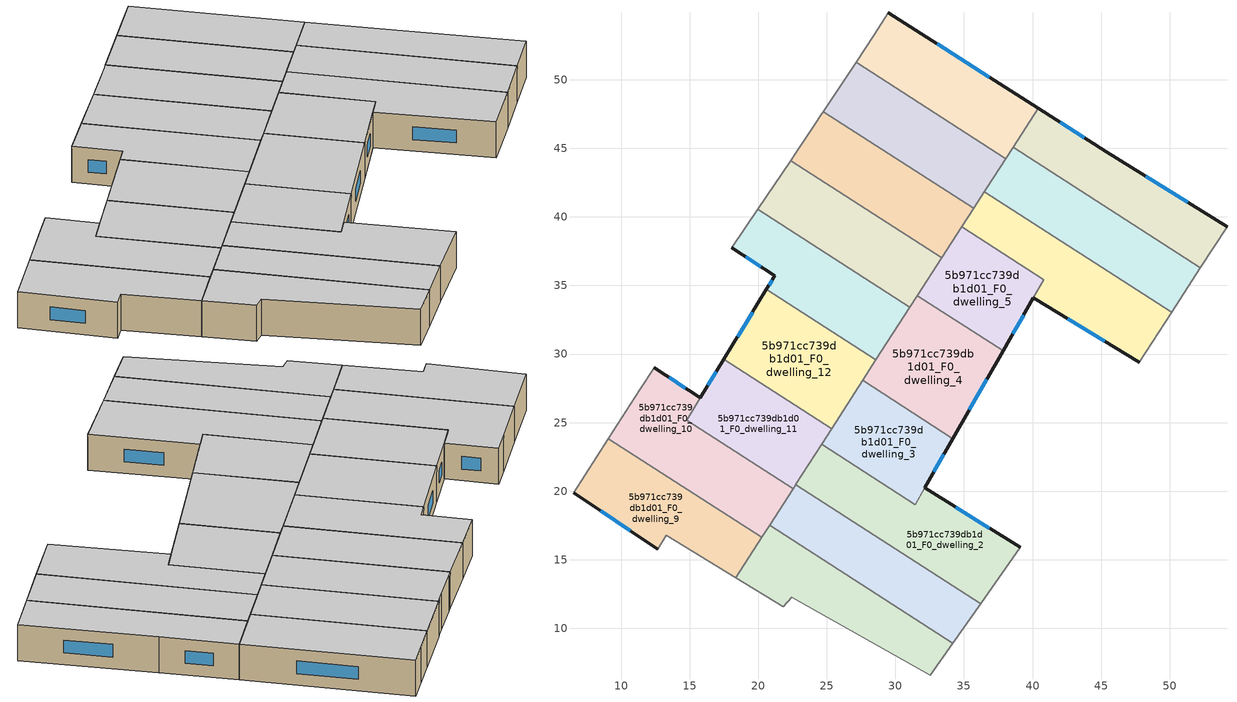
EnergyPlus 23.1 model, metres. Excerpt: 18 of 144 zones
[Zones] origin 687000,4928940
5b971cc739db1d01_F0_dwelling_0
 floor ground (EU_floor_Construction): 34.19,8.92 32.55,6.59 22.43,12.28 21.81,11.59 18.36,13.7 20.83,17.54 z0
 wall adiabatic (EU_wall_Construction): 18.36,13.7 21.81,11.59 22.43,12.28 32.55,6.59 34.19,8.92 z0:3
 wall to 5b971cc739db1d01_F0_dwelling_1 (EU_wall_Construction): 34.19,8.92 20.83,17.54 z0:3
 wall to 5b971cc739db1d01_F0_dwelling_9 (EU_wall_Construction): 20.25,16.63 18.36,13.7 z0:3
 wall to 5b971cc739db1d01_F0_dwelling_10 (EU_wall_Construction): 20.83,17.53 20.25,16.63 z0:3
 ceiling to 5b971cc739db1d01_F1_dwelling_0 (EU_floor_Construction): 32.55,6.59 34.19,8.92 20.83,17.54 18.36,13.7 21.81,11.59 22.43,12.28 z3
5b971cc739db1d01_F0_dwelling_1
 floor ground (EU_floor_Construction): 36.22,11.8 34.19,8.92 20.83,17.54 22.53,20.18 22.73,20.49 z0
 wall adiabatic (EU_wall_Construction): 34.19,8.92 36.22,11.8 z0:3
 wall to 5b971cc739db1d01_F0_dwelling_2 (EU_wall_Construction): 36.22,11.8 22.73,20.49 z0:3
 wall to 5b971cc739db1d01_F0_dwelling_10 (EU_wall_Construction): 22.53,20.18 20.83,17.54 z0:3
 wall to 5b971cc739db1d01_F0_dwelling_11 (EU_wall_Construction): 22.73,20.49 22.53,20.18 z0:3
 ceiling to 5b971cc739db1d01_F1_dwelling_1 (EU_floor_Construction): 34.19,8.92 36.22,11.8 22.73,20.49 22.53,20.18 20.83,17.54 z3
5b971cc739db1d01_F0_dwelling_10
 floor ground (EU_floor_Construction): 15.77,26.81 14.77,25.18 22.53,20.18 20.25,16.63 9.07,23.83 11.36,27.38 12.42,29.01 z0
 wall outside (EU_wall_Construction): 15.77,26.81 12.42,29.01 z0:3
 wall adiabatic (EU_wall_Construction): 12.42,29.01 11.36,27.38 9.07,23.83 z0:3
 wall to 5b971cc739db1d01_F0_dwelling_11 (EU_wall_Construction): 22.53,20.18 14.77,25.18 15.77,26.81 z0:3
 wall to 5b971cc739db1d01_F0_dwelling_9 (EU_wall_Construction): 9.07,23.83 20.25,16.63 z0:3
 window (EU_Window_Construction): 14.68,27.53 13.51,28.29 z0.98:2.02
 ceiling to 5b971cc739db1d01_F1_dwelling_10 (EU_floor_Construction): 20.25,16.63 22.53,20.18 14.77,25.18 15.77,26.81 12.42,29.01 11.36,27.38 9.07,23.83 z3
5b971cc739db1d01_F0_dwelling_11
 floor ground (EU_floor_Construction): 25.35,24.56 22.53,20.18 14.77,25.18 17.49,29.62 z0
 wall outside (EU_wall_Construction): 17.49,29.62 15.77,26.81 z0:3
 wall to 5b971cc739db1d01_F0_dwelling_12 (EU_wall_Construction): 25.35,24.56 17.49,29.62 z0:3
 wall to 5b971cc739db1d01_F0_dwelling_2 (EU_wall_Construction): 22.73,20.49 24.62,23.42 z0:3
 wall to 5b971cc739db1d01_F0_dwelling_3 (EU_wall_Construction): 24.62,23.42 25.35,24.56 z0:3
 window (EU_Window_Construction): 16.93,28.71 16.33,27.73 z0.98:2.02
 ceiling to 5b971cc739db1d01_F1_dwelling_11 (EU_floor_Construction): 22.53,20.18 25.35,24.56 17.49,29.62 14.77,25.18 z3
5b971cc739db1d01_F0_dwelling_12
 floor ground (EU_floor_Construction): 28.58,29.57 25.35,24.56 17.49,29.62 20.6,34.71 z0
 wall outside (EU_wall_Construction): 20.6,34.71 17.49,29.62 z0:3
 wall to 5b971cc739db1d01_F0_dwelling_13 (EU_wall_Construction): 28.58,29.57 20.6,34.71 z0:3
 wall to 5b971cc739db1d01_F0_dwelling_3 (EU_wall_Construction): 25.35,24.56 27.62,28.08 z0:3
 wall to 5b971cc739db1d01_F0_dwelling_4 (EU_wall_Construction): 27.62,28.08 28.58,29.57 z0:3
 window (EU_Window_Construction): 19.59,33.06 18.5,31.28 z0.98:2.02
 ceiling to 5b971cc739db1d01_F1_dwelling_12 (EU_floor_Construction): 25.35,24.56 28.58,29.57 20.6,34.71 17.49,29.62 z3
5b971cc739db1d01_F0_dwelling_13
 floor ground (EU_floor_Construction): 31.06,33.42 28.58,29.57 20.6,34.71 21.21,35.71 18.08,37.77 19.97,40.56 z0
 wall outside (EU_wall_Construction): 18.08,37.77 21.21,35.71 20.6,34.71 z0:3
 wall to 5b971cc739db1d01_F0_dwelling_14 (EU_wall_Construction): 31.06,33.42 19.97,40.56 z0:3
 wall adiabatic (EU_wall_Construction): 19.97,40.56 18.08,37.77 z0:3
 wall to 5b971cc739db1d01_F0_dwelling_4 (EU_wall_Construction): 28.58,29.57 31.06,33.42 z0:3
 window (EU_Window_Construction): 21.01,35.38 20.8,35.03 / 19.1,37.1 20.19,36.38 z0.98:2.02
 ceiling to 5b971cc739db1d01_F1_dwelling_13 (EU_floor_Construction): 28.58,29.57 31.06,33.42 19.97,40.56 18.08,37.77 21.21,35.71 20.6,34.71 z3
5b971cc739db1d01_F0_dwelling_14
 floor ground (EU_floor_Construction): 33.37,37.01 31.06,33.42 19.97,40.56 22.37,44.1 z0
 wall adiabatic (EU_wall_Construction): 22.37,44.1 19.97,40.56 z0:3
 wall to 5b971cc739db1d01_F0_dwelling_15 (EU_wall_Construction): 33.37,37.01 22.37,44.1 z0:3
 wall to 5b971cc739db1d01_F0_dwelling_5 (EU_wall_Construction): 31.61,34.27 33.37,37.01 z0:3
 wall to 5b971cc739db1d01_F0_dwelling_4 (EU_wall_Construction): 31.06,33.42 31.61,34.27 z0:3
 ceiling to 5b971cc739db1d01_F1_dwelling_14 (EU_floor_Construction): 31.06,33.42 33.37,37.01 22.37,44.1 19.97,40.56 z3
5b971cc739db1d01_F0_dwelling_15
 floor ground (EU_floor_Construction): 35.7,40.62 33.37,37.01 22.37,44.1 22.7,44.59 24.17,46.79 24.57,47.4 24.75,47.68 z0
 wall adiabatic (EU_wall_Construction): 24.75,47.68 24.57,47.4 24.17,46.79 22.7,44.59 22.37,44.1 z0:3
 wall to 5b971cc739db1d01_F0_dwelling_16 (EU_wall_Construction): 35.7,40.62 24.75,47.68 z0:3
 wall to 5b971cc739db1d01_F0_dwelling_6 (EU_wall_Construction): 34.83,39.28 35.7,40.62 z0:3
 wall to 5b971cc739db1d01_F0_dwelling_5 (EU_wall_Construction): 33.37,37.01 34.83,39.28 z0:3
 ceiling to 5b971cc739db1d01_F1_dwelling_15 (EU_floor_Construction): 33.37,37.01 35.7,40.62 24.75,47.68 24.57,47.4 24.17,46.79 22.7,44.59 22.37,44.1 z3
5b971cc739db1d01_F0_dwelling_16
 floor ground (EU_floor_Construction): 38.04,44.25 35.7,40.62 24.75,47.68 27.13,51.28 z0
 wall adiabatic (EU_wall_Construction): 27.13,51.28 24.75,47.68 z0:3
 wall to 5b971cc739db1d01_F0_dwelling_17 (EU_wall_Construction): 38.04,44.25 27.13,51.28 z0:3
 wall to 5b971cc739db1d01_F0_dwelling_7 (EU_wall_Construction): 36.49,41.84 36.7,42.18 38.04,44.25 z0:3
 wall to 5b971cc739db1d01_F0_dwelling_6 (EU_wall_Construction): 35.7,40.62 36.49,41.84 z0:3
 ceiling to 5b971cc739db1d01_F1_dwelling_16 (EU_floor_Construction): 35.7,40.62 38.04,44.25 27.13,51.28 24.75,47.68 z3
5b971cc739db1d01_F0_dwelling_17
 floor ground (EU_floor_Construction): 40.4,47.92 38.04,44.25 27.13,51.28 28.45,53.29 29.49,54.88 z0
 wall outside (EU_wall_Construction): 40.4,47.92 29.49,54.88 z0:3
 wall adiabatic (EU_wall_Construction): 29.49,54.88 28.45,53.29 27.13,51.28 z0:3
 wall to 5b971cc739db1d01_F0_dwelling_8 (EU_wall_Construction): 38.57,45.08 40.4,47.92 z0:3
 wall to 5b971cc739db1d01_F0_dwelling_7 (EU_wall_Construction): 38.04,44.26 38.57,45.08 z0:3
 window (EU_Window_Construction): 36.85,50.19 33.04,52.62 z0.98:2.02
 ceiling to 5b971cc739db1d01_F1_dwelling_17 (EU_floor_Construction): 38.04,44.25 40.4,47.92 29.49,54.88 28.45,53.29 27.13,51.28 z3
5b971cc739db1d01_F0_dwelling_2
 floor ground (EU_floor_Construction): 39.12,15.9 36.22,11.8 22.73,20.49 24.62,23.42 31.43,19.03 32.14,20.26 z0
 wall outside (EU_wall_Construction): 39.12,15.9 32.14,20.26 z0:3
 wall adiabatic (EU_wall_Construction): 36.22,11.8 39.12,15.9 z0:3
 wall to 5b971cc739db1d01_F0_dwelling_3 (EU_wall_Construction): 32.14,20.26 31.43,19.03 24.62,23.42 z0:3
 window (EU_Window_Construction): 36.85,17.32 34.41,18.84 z0.98:2.02
 ceiling to 5b971cc739db1d01_F1_dwelling_2 (EU_floor_Construction): 36.22,11.8 39.12,15.9 32.14,20.26 31.43,19.03 24.62,23.42 22.73,20.49 z3
5b971cc739db1d01_F0_dwelling_3
 floor ground (EU_floor_Construction): 34.19,23.84 31.43,19.03 24.62,23.42 27.62,28.08 z0
 wall outside (EU_wall_Construction): 32.14,20.26 34.19,23.84 z0:3
 wall to 5b971cc739db1d01_F0_dwelling_4 (EU_wall_Construction): 34.19,23.84 27.62,28.08 z0:3
 window (EU_Window_Construction): 32.8,21.43 33.52,22.68 z0.98:2.02
 ceiling to 5b971cc739db1d01_F1_dwelling_3 (EU_floor_Construction): 31.43,19.03 34.19,23.84 27.62,28.08 24.62,23.42 z3
5b971cc739db1d01_F0_dwelling_4
 floor ground (EU_floor_Construction): 37.85,30.24 34.19,23.84 27.62,28.08 31.61,34.27 z0
 wall outside (EU_wall_Construction): 34.19,23.84 37.85,30.24 z0:3
 wall to 5b971cc739db1d01_F0_dwelling_5 (EU_wall_Construction): 37.85,30.24 31.61,34.27 z0:3
 window (EU_Window_Construction): 35.38,25.93 36.66,28.16 z0.98:2.02
 ceiling to 5b971cc739db1d01_F1_dwelling_4 (EU_floor_Construction): 34.19,23.84 37.85,30.24 31.61,34.27 27.62,28.08 z3
5b971cc739db1d01_F0_dwelling_5
 floor ground (EU_floor_Construction): 40.82,35.42 37.85,30.24 31.61,34.27 34.83,39.28 z0
 wall outside (EU_wall_Construction): 37.85,30.24 40.06,34.09 z0:3
 wall to 5b971cc739db1d01_F0_dwelling_6 (EU_wall_Construction): 40.06,34.09 40.82,35.42 34.83,39.28 z0:3
 window (EU_Window_Construction): 38.57,31.49 39.34,32.84 z0.98:2.02
 ceiling to 5b971cc739db1d01_F1_dwelling_5 (EU_floor_Construction): 37.85,30.24 40.82,35.42 34.83,39.28 31.61,34.27 z3
5b971cc739db1d01_F0_dwelling_6
 floor ground (EU_floor_Construction): 50.15,33.04 47.8,29.4 40.06,34.09 40.82,35.42 34.83,39.28 36.49,41.84 z0
 wall outside (EU_wall_Construction): 40.06,34.09 47.8,29.4 z0:3
 wall to 5b971cc739db1d01_F0_dwelling_7 (EU_wall_Construction): 50.15,33.04 36.49,41.84 z0:3
 wall adiabatic (EU_wall_Construction): 47.8,29.4 50.15,33.04 z0:3
 window (EU_Window_Construction): 42.57,32.56 45.28,30.92 z0.98:2.02
 ceiling to 5b971cc739db1d01_F1_dwelling_6 (EU_floor_Construction): 47.8,29.4 50.15,33.04 36.49,41.84 34.83,39.28 40.82,35.42 40.06,34.09 z3
5b971cc739db1d01_F0_dwelling_7
 floor ground (EU_floor_Construction): 52.24,36.28 50.15,33.04 36.49,41.84 36.7,42.18 38.57,45.08 z0
 wall to 5b971cc739db1d01_F0_dwelling_8 (EU_wall_Construction): 52.24,36.28 38.57,45.08 z0:3
 wall adiabatic (EU_wall_Construction): 50.15,33.04 52.24,36.28 z0:3
 ceiling to 5b971cc739db1d01_F1_dwelling_7 (EU_floor_Construction): 50.15,33.04 52.24,36.28 38.57,45.08 36.7,42.18 36.49,41.84 z3
5b971cc739db1d01_F0_dwelling_8
 floor ground (EU_floor_Construction): 54.18,39.28 52.24,36.28 38.57,45.08 40.4,47.92 45.39,44.75 z0
 wall outside (EU_wall_Construction): 54.18,39.28 45.39,44.75 40.4,47.92 z0:3
 wall adiabatic (EU_wall_Construction): 52.24,36.28 54.18,39.28 z0:3
 window (EU_Window_Construction): 43.77,45.78 42.02,46.89 / 51.32,41.06 48.25,42.97 z0.98:2.02
 ceiling to 5b971cc739db1d01_F1_dwelling_8 (EU_floor_Construction): 52.24,36.28 54.18,39.28 45.39,44.75 40.4,47.92 38.57,45.08 z3
5b971cc739db1d01_F0_dwelling_9
 floor ground (EU_floor_Construction): 20.25,16.63 18.36,13.7 13.3,16.78 12.68,15.78 6.53,19.9 9.07,23.83 z0
 wall outside (EU_wall_Construction): 6.53,19.9 12.68,15.78 z0:3
 wall adiabatic (EU_wall_Construction): 12.68,15.78 13.3,16.78 18.36,13.7 / 9.07,23.83 6.53,19.9 z0:3
 window (EU_Window_Construction): 8.53,18.56 10.68,17.12 z0.98:2.02
 ceiling to 5b971cc739db1d01_F1_dwelling_9 (EU_floor_Construction): 18.36,13.7 20.25,16.63 9.07,23.83 6.53,19.9 12.68,15.78 13.3,16.78 z3
[Building]
EU S2 Campaign: North Axis=0; Terrain=City; Solar Distribution=FullExterior
[Site:Location]
Bologna: Latitude=44.5; Longitude=11.25; Time Zone=1; Elevation=37
[SizingPeriod:WeatherFileDays]
AnnualSizingPeriod: Begin Month=1; Begin Day of Month=1; End Month=12; End Day of Month=31; Day of Week for Start Day=Monday; Use Weather File Daylight Saving Period=No; Use Weather File Rain and Snow Indicators=No
[MATERIAL]
EU_InternalMass_Material: Roughness=MediumRough; Thickness=0.1; Conductivity=1; Density=1800; Specific Heat=900; Thermal Absorptance=0.9; Solar Absorptance=0.7; Visible Absorptance=0.7
[MATERIAL:NOMASS] Roughness=MediumRough; Thermal Absorptance=0.9; Solar Absorptance=0.7; Visible Absorptance=0.7
Name | Thermal Resistance
EU_wall_NoMass | 0.905828
EU_floor_NoMass | 0.67114
[WINDOWMATERIAL:SIMPLEGLAZINGSYSTEM]
EU_Window_SimpleGlazing: UFactor=4.52486; Solar Heat Gain Coefficient=0.85; Visible Transmittance=0.85
[CONSTRUCTION]
EU_wall_Construction: EU_wall_NoMass
EU_floor_Construction: EU_floor_NoMass
EU_Window_Construction: EU_Window_SimpleGlazing
EU_InternalMass_Construction: EU_InternalMass_Material
[ZONE] Type=1; Multiplier=1; Ceiling Height=autocalculate; Floor Area=autocalculate; Part of Total Floor Area=Yes
Name | Volume
5b971cc739db1d01_F0_dwelling_0 | 168.436
5b971cc739db1d01_F0_dwelling_1 | 168.46
5b971cc739db1d01_F0_dwelling_10 | 191.74
5b971cc739db1d01_F0_dwelling_11 | 145.154
5b971cc739db1d01_F0_dwelling_12 | 168.438
5b971cc739db1d01_F0_dwelling_13; 5b971cc739db1d01_F0_dwelling_16; 5b971cc739db1d01_F0_dwelling_4 | 168.426
5b971cc739db1d01_F0_dwelling_14 | 168.458
5b971cc739db1d01_F0_dwelling_15 | 168.444
5b971cc739db1d01_F0_dwelling_17 | 168.457
5b971cc739db1d01_F0_dwelling_2 | 204.521
5b971cc739db1d01_F0_dwelling_3 | 132.349
5b971cc739db1d01_F0_dwelling_5 | 130.07
5b971cc739db1d01_F0_dwelling_6 | 187.3
5b971cc739db1d01_F0_dwelling_7 | 187.932
5b971cc739db1d01_F0_dwelling_8 | 168.45
5b971cc739db1d01_F0_dwelling_9 | 168.433
[INTERNALMASS] Construction=EU_InternalMass_Construction
Name | Zone or ZoneList | Surface Area
5b971cc739db1d01_F0_dwelling_0_EU_InternalMass | 5b971cc739db1d01_F0_dwelling_0 | 56.1451
5b971cc739db1d01_F0_dwelling_1_EU_InternalMass | 5b971cc739db1d01_F0_dwelling_1 | 56.1549
5b971cc739db1d01_F0_dwelling_2_EU_InternalMass | 5b971cc739db1d01_F0_dwelling_2 | 68.1744
5b971cc739db1d01_F0_dwelling_3_EU_InternalMass | 5b971cc739db1d01_F0_dwelling_3 | 44.1213
5b971cc739db1d01_F0_dwelling_4_EU_InternalMass | 5b971cc739db1d01_F0_dwelling_4 | 56.1423
5b971cc739db1d01_F0_dwelling_5_EU_InternalMass | 5b971cc739db1d01_F0_dwelling_5 | 43.3524
5b971cc739db1d01_F0_dwelling_6_EU_InternalMass | 5b971cc739db1d01_F0_dwelling_6 | 62.4369
5b971cc739db1d01_F0_dwelling_7_EU_InternalMass | 5b971cc739db1d01_F0_dwelling_7 | 62.642
5b971cc739db1d01_F0_dwelling_8_EU_InternalMass | 5b971cc739db1d01_F0_dwelling_8 | 56.1504
5b971cc739db1d01_F0_dwelling_9_EU_InternalMass | 5b971cc739db1d01_F0_dwelling_9 | 56.1443
5b971cc739db1d01_F0_dwelling_10_EU_InternalMass | 5b971cc739db1d01_F0_dwelling_10 | 63.9151
5b971cc739db1d01_F0_dwelling_11_EU_InternalMass | 5b971cc739db1d01_F0_dwelling_11 | 48.3802
5b971cc739db1d01_F0_dwelling_12_EU_InternalMass | 5b971cc739db1d01_F0_dwelling_12 | 56.1462
5b971cc739db1d01_F0_dwelling_13_EU_InternalMass | 5b971cc739db1d01_F0_dwelling_13 | 56.1421
5b971cc739db1d01_F0_dwelling_14_EU_InternalMass | 5b971cc739db1d01_F0_dwelling_14 | 56.1528
5b971cc739db1d01_F0_dwelling_15_EU_InternalMass | 5b971cc739db1d01_F0_dwelling_15 | 56.1477
5b971cc739db1d01_F0_dwelling_16_EU_InternalMass | 5b971cc739db1d01_F0_dwelling_16 | 56.1423
5b971cc739db1d01_F0_dwelling_17_EU_InternalMass | 5b971cc739db1d01_F0_dwelling_17 | 56.1525
[OTHEREQUIPMENT] Fuel Type=Electricity; Design Level Calculation Method=Watts/Area; Power per Zone Floor Area=1; Fraction Latent=0; Fraction Radiant=0; Fraction Lost=0; Carbon Dioxide Generation Rate=0; EndUse Subcategory=EU_Step8_InternalGains
Name | Zone or ZoneList or Space or SpaceList | Schedule
EU_Step8_InternalGain_5b971cc739db1d01_F0_dwelling_0_f000 | 5b971cc739db1d01_F0_dwelling_0 | EU_Step8_GainSchedule_5b971cc739db1d01_F0_dwelling_0_f000
EU_Step8_InternalGain_5b971cc739db1d01_F0_dwelling_1_f000 | 5b971cc739db1d01_F0_dwelling_1 | EU_Step8_GainSchedule_5b971cc739db1d01_F0_dwelling_1_f000
EU_Step8_InternalGain_5b971cc739db1d01_F0_dwelling_2_f000 | 5b971cc739db1d01_F0_dwelling_2 | EU_Step8_GainSchedule_5b971cc739db1d01_F0_dwelling_2_f000
EU_Step8_InternalGain_5b971cc739db1d01_F0_dwelling_3_f000 | 5b971cc739db1d01_F0_dwelling_3 | EU_Step8_GainSchedule_5b971cc739db1d01_F0_dwelling_3_f000
EU_Step8_InternalGain_5b971cc739db1d01_F0_dwelling_4_f000 | 5b971cc739db1d01_F0_dwelling_4 | EU_Step8_GainSchedule_5b971cc739db1d01_F0_dwelling_4_f000
EU_Step8_InternalGain_5b971cc739db1d01_F0_dwelling_5_f000 | 5b971cc739db1d01_F0_dwelling_5 | EU_Step8_GainSchedule_5b971cc739db1d01_F0_dwelling_5_f000
EU_Step8_InternalGain_5b971cc739db1d01_F0_dwelling_6_f000 | 5b971cc739db1d01_F0_dwelling_6 | EU_Step8_GainSchedule_5b971cc739db1d01_F0_dwelling_6_f000
EU_Step8_InternalGain_5b971cc739db1d01_F0_dwelling_7_f000 | 5b971cc739db1d01_F0_dwelling_7 | EU_Step8_GainSchedule_5b971cc739db1d01_F0_dwelling_7_f000
EU_Step8_InternalGain_5b971cc739db1d01_F0_dwelling_8_f000 | 5b971cc739db1d01_F0_dwelling_8 | EU_Step8_GainSchedule_5b971cc739db1d01_F0_dwelling_8_f000
EU_Step8_InternalGain_5b971cc739db1d01_F0_dwelling_9_f000 | 5b971cc739db1d01_F0_dwelling_9 | EU_Step8_GainSchedule_5b971cc739db1d01_F0_dwelling_9_f000
EU_Step8_InternalGain_5b971cc739db1d01_F0_dwelling_10_f000 | 5b971cc739db1d01_F0_dwelling_10 | EU_Step8_GainSchedule_5b971cc739db1d01_F0_dwelling_10_f000
EU_Step8_InternalGain_5b971cc739db1d01_F0_dwelling_11_f000 | 5b971cc739db1d01_F0_dwelling_11 | EU_Step8_GainSchedule_5b971cc739db1d01_F0_dwelling_11_f000
EU_Step8_InternalGain_5b971cc739db1d01_F0_dwelling_12_f000 | 5b971cc739db1d01_F0_dwelling_12 | EU_Step8_GainSchedule_5b971cc739db1d01_F0_dwelling_12_f000
EU_Step8_InternalGain_5b971cc739db1d01_F0_dwelling_13_f000 | 5b971cc739db1d01_F0_dwelling_13 | EU_Step8_GainSchedule_5b971cc739db1d01_F0_dwelling_13_f000
EU_Step8_InternalGain_5b971cc739db1d01_F0_dwelling_14_f000 | 5b971cc739db1d01_F0_dwelling_14 | EU_Step8_GainSchedule_5b971cc739db1d01_F0_dwelling_14_f000
EU_Step8_InternalGain_5b971cc739db1d01_F0_dwelling_15_f000 | 5b971cc739db1d01_F0_dwelling_15 | EU_Step8_GainSchedule_5b971cc739db1d01_F0_dwelling_15_f000
EU_Step8_InternalGain_5b971cc739db1d01_F0_dwelling_16_f000 | 5b971cc739db1d01_F0_dwelling_16 | EU_Step8_GainSchedule_5b971cc739db1d01_F0_dwelling_16_f000
EU_Step8_InternalGain_5b971cc739db1d01_F0_dwelling_17_f000 | 5b971cc739db1d01_F0_dwelling_17 | EU_Step8_GainSchedule_5b971cc739db1d01_F0_dwelling_17_f000
[ZONEVENTILATION:DESIGNFLOWRATE] Schedule=EU_AlwaysOn; Design Flow Rate Calculation Method=AirChanges/Hour; Air Changes per Hour=0.73129; Ventilation Type=Natural; Fan Pressure Rise=0; Fan Total Efficiency=1; Constant Term Coefficient=1; Temperature Term Coefficient=0; Velocity Term Coefficient=0; Velocity Squared Term Coefficient=0; Minimum Indoor Temperature=-100; Maximum Indoor Temperature=100; Delta Temperature=-100; Minimum Outdoor Temperature=-100; Maximum Outdoor Temperature=100; Maximum Wind Speed=40
Name | Zone or ZoneList or Space or SpaceList
EU_ConstantAir_5b971cc739db1d01_F0_dwelling_0 | 5b971cc739db1d01_F0_dwelling_0
EU_ConstantAir_5b971cc739db1d01_F0_dwelling_1 | 5b971cc739db1d01_F0_dwelling_1
EU_ConstantAir_5b971cc739db1d01_F0_dwelling_2 | 5b971cc739db1d01_F0_dwelling_2
EU_ConstantAir_5b971cc739db1d01_F0_dwelling_3 | 5b971cc739db1d01_F0_dwelling_3
EU_ConstantAir_5b971cc739db1d01_F0_dwelling_4 | 5b971cc739db1d01_F0_dwelling_4
EU_ConstantAir_5b971cc739db1d01_F0_dwelling_5 | 5b971cc739db1d01_F0_dwelling_5
EU_ConstantAir_5b971cc739db1d01_F0_dwelling_6 | 5b971cc739db1d01_F0_dwelling_6
EU_ConstantAir_5b971cc739db1d01_F0_dwelling_7 | 5b971cc739db1d01_F0_dwelling_7
EU_ConstantAir_5b971cc739db1d01_F0_dwelling_8 | 5b971cc739db1d01_F0_dwelling_8
EU_ConstantAir_5b971cc739db1d01_F0_dwelling_9 | 5b971cc739db1d01_F0_dwelling_9
EU_ConstantAir_5b971cc739db1d01_F0_dwelling_10 | 5b971cc739db1d01_F0_dwelling_10
EU_ConstantAir_5b971cc739db1d01_F0_dwelling_11 | 5b971cc739db1d01_F0_dwelling_11
EU_ConstantAir_5b971cc739db1d01_F0_dwelling_12 | 5b971cc739db1d01_F0_dwelling_12
EU_ConstantAir_5b971cc739db1d01_F0_dwelling_13 | 5b971cc739db1d01_F0_dwelling_13
EU_ConstantAir_5b971cc739db1d01_F0_dwelling_14 | 5b971cc739db1d01_F0_dwelling_14
EU_ConstantAir_5b971cc739db1d01_F0_dwelling_15 | 5b971cc739db1d01_F0_dwelling_15
EU_ConstantAir_5b971cc739db1d01_F0_dwelling_16 | 5b971cc739db1d01_F0_dwelling_16
EU_ConstantAir_5b971cc739db1d01_F0_dwelling_17 | 5b971cc739db1d01_F0_dwelling_17
[HVACTEMPLATE:THERMOSTAT] Constant Heating Setpoint=20; Constant Cooling Setpoint=50
EU_HeatOnly_5b971cc739db1d01_F0_dwelling_0; EU_HeatOnly_5b971cc739db1d01_F0_dwelling_1; EU_HeatOnly_5b971cc739db1d01_F0_dwelling_2; EU_HeatOnly_5b971cc739db1d01_F0_dwelling_3; EU_HeatOnly_5b971cc739db1d01_F0_dwelling_4; EU_HeatOnly_5b971cc739db1d01_F0_dwelling_5; EU_HeatOnly_5b971cc739db1d01_F0_dwelling_6; EU_HeatOnly_5b971cc739db1d01_F0_dwelling_7; EU_HeatOnly_5b971cc739db1d01_F0_dwelling_8; EU_HeatOnly_5b971cc739db1d01_F0_dwelling_9; EU_HeatOnly_5b971cc739db1d01_F0_dwelling_10; EU_HeatOnly_5b971cc739db1d01_F0_dwelling_11; EU_HeatOnly_5b971cc739db1d01_F0_dwelling_12; EU_HeatOnly_5b971cc739db1d01_F0_dwelling_13; EU_HeatOnly_5b971cc739db1d01_F0_dwelling_14; EU_HeatOnly_5b971cc739db1d01_F0_dwelling_15; EU_HeatOnly_5b971cc739db1d01_F0_dwelling_16; EU_HeatOnly_5b971cc739db1d01_F0_dwelling_17; EU_HeatOnly_5b971cc739db1d01_F1_dwelling_0; EU_HeatOnly_5b971cc739db1d01_F1_dwelling_1; EU_HeatOnly_5b971cc739db1d01_F1_dwelling_2; EU_HeatOnly_5b971cc739db1d01_F1_dwelling_3; EU_HeatOnly_5b971cc739db1d01_F1_dwelling_4; EU_HeatOnly_5b971cc739db1d01_F1_dwelling_5; EU_HeatOnly_5b971cc739db1d01_F1_dwelling_6; EU_HeatOnly_5b971cc739db1d01_F1_dwelling_7; EU_HeatOnly_5b971cc739db1d01_F1_dwelling_8; EU_HeatOnly_5b971cc739db1d01_F1_dwelling_9; EU_HeatOnly_5b971cc739db1d01_F1_dwelling_10; EU_HeatOnly_5b971cc739db1d01_F1_dwelling_11; EU_HeatOnly_5b971cc739db1d01_F1_dwelling_12; EU_HeatOnly_5b971cc739db1d01_F1_dwelling_13; EU_HeatOnly_5b971cc739db1d01_F1_dwelling_14; EU_HeatOnly_5b971cc739db1d01_F1_dwelling_15; EU_HeatOnly_5b971cc739db1d01_F1_dwelling_16; EU_HeatOnly_5b971cc739db1d01_F1_dwelling_17; EU_HeatOnly_5b971cc739db1d01_F2_dwelling_0; EU_HeatOnly_5b971cc739db1d01_F2_dwelling_1; EU_HeatOnly_5b971cc739db1d01_F2_dwelling_2; EU_HeatOnly_5b971cc739db1d01_F2_dwelling_3; EU_HeatOnly_5b971cc739db1d01_F2_dwelling_4; EU_HeatOnly_5b971cc739db1d01_F2_dwelling_5; EU_HeatOnly_5b971cc739db1d01_F2_dwelling_6; EU_HeatOnly_5b971cc739db1d01_F2_dwelling_7; EU_HeatOnly_5b971cc739db1d01_F2_dwelling_8; EU_HeatOnly_5b971cc739db1d01_F2_dwelling_9; EU_HeatOnly_5b971cc739db1d01_F2_dwelling_10; EU_HeatOnly_5b971cc739db1d01_F2_dwelling_11; EU_HeatOnly_5b971cc739db1d01_F2_dwelling_12; EU_HeatOnly_5b971cc739db1d01_F2_dwelling_13; EU_HeatOnly_5b971cc739db1d01_F2_dwelling_14; EU_HeatOnly_5b971cc739db1d01_F2_dwelling_15; EU_HeatOnly_5b971cc739db1d01_F2_dwelling_16; EU_HeatOnly_5b971cc739db1d01_F2_dwelling_17; EU_HeatOnly_5b971cc739db1d01_F3_dwelling_0; EU_HeatOnly_5b971cc739db1d01_F3_dwelling_1; EU_HeatOnly_5b971cc739db1d01_F3_dwelling_2; EU_HeatOnly_5b971cc739db1d01_F3_dwelling_3; EU_HeatOnly_5b971cc739db1d01_F3_dwelling_4; EU_HeatOnly_5b971cc739db1d01_F3_dwelling_5; EU_HeatOnly_5b971cc739db1d01_F3_dwelling_6; EU_HeatOnly_5b971cc739db1d01_F3_dwelling_7; EU_HeatOnly_5b971cc739db1d01_F3_dwelling_8; EU_HeatOnly_5b971cc739db1d01_F3_dwelling_9; EU_HeatOnly_5b971cc739db1d01_F3_dwelling_10; EU_HeatOnly_5b971cc739db1d01_F3_dwelling_11; EU_HeatOnly_5b971cc739db1d01_F3_dwelling_12; EU_HeatOnly_5b971cc739db1d01_F3_dwelling_13; EU_HeatOnly_5b971cc739db1d01_F3_dwelling_14; EU_HeatOnly_5b971cc739db1d01_F3_dwelling_15; EU_HeatOnly_5b971cc739db1d01_F3_dwelling_16; EU_HeatOnly_5b971cc739db1d01_F3_dwelling_17; EU_HeatOnly_5b971cc739db1d01_F4_dwelling_0; EU_HeatOnly_5b971cc739db1d01_F4_dwelling_1; EU_HeatOnly_5b971cc739db1d01_F4_dwelling_2; EU_HeatOnly_5b971cc739db1d01_F4_dwelling_3; EU_HeatOnly_5b971cc739db1d01_F4_dwelling_4; EU_HeatOnly_5b971cc739db1d01_F4_dwelling_5; EU_HeatOnly_5b971cc739db1d01_F4_dwelling_6; EU_HeatOnly_5b971cc739db1d01_F4_dwelling_7; EU_HeatOnly_5b971cc739db1d01_F4_dwelling_8; EU_HeatOnly_5b971cc739db1d01_F4_dwelling_9; EU_HeatOnly_5b971cc739db1d01_F4_dwelling_10; EU_HeatOnly_5b971cc739db1d01_F4_dwelling_11; EU_HeatOnly_5b971cc739db1d01_F4_dwelling_12; EU_HeatOnly_5b971cc739db1d01_F4_dwelling_13; EU_HeatOnly_5b971cc739db1d01_F4_dwelling_14; EU_HeatOnly_5b971cc739db1d01_F4_dwelling_15; EU_HeatOnly_5b971cc739db1d01_F4_dwelling_16; EU_HeatOnly_5b971cc739db1d01_F4_dwelling_17; EU_HeatOnly_5b971cc739db1d01_F5_dwelling_0; EU_HeatOnly_5b971cc739db1d01_F5_dwelling_1; EU_HeatOnly_5b971cc739db1d01_F5_dwelling_2; EU_HeatOnly_5b971cc739db1d01_F5_dwelling_3; EU_HeatOnly_5b971cc739db1d01_F5_dwelling_4; EU_HeatOnly_5b971cc739db1d01_F5_dwelling_5; EU_HeatOnly_5b971cc739db1d01_F5_dwelling_6; EU_HeatOnly_5b971cc739db1d01_F5_dwelling_7; EU_HeatOnly_5b971cc739db1d01_F5_dwelling_8; EU_HeatOnly_5b971cc739db1d01_F5_dwelling_9; EU_HeatOnly_5b971cc739db1d01_F5_dwelling_10; EU_HeatOnly_5b971cc739db1d01_F5_dwelling_11; EU_HeatOnly_5b971cc739db1d01_F5_dwelling_12; EU_HeatOnly_5b971cc739db1d01_F5_dwelling_13; EU_HeatOnly_5b971cc739db1d01_F5_dwelling_14; EU_HeatOnly_5b971cc739db1d01_F5_dwelling_15; EU_HeatOnly_5b971cc739db1d01_F5_dwelling_16; EU_HeatOnly_5b971cc739db1d01_F5_dwelling_17; EU_HeatOnly_5b971cc739db1d01_F6_dwelling_0; EU_HeatOnly_5b971cc739db1d01_F6_dwelling_1; EU_HeatOnly_5b971cc739db1d01_F6_dwelling_2; EU_HeatOnly_5b971cc739db1d01_F6_dwelling_3; EU_HeatOnly_5b971cc739db1d01_F6_dwelling_4; EU_HeatOnly_5b971cc739db1d01_F6_dwelling_5; EU_HeatOnly_5b971cc739db1d01_F6_dwelling_6; EU_HeatOnly_5b971cc739db1d01_F6_dwelling_7; EU_HeatOnly_5b971cc739db1d01_F6_dwelling_8; EU_HeatOnly_5b971cc739db1d01_F6_dwelling_9; EU_HeatOnly_5b971cc739db1d01_F6_dwelling_10; EU_HeatOnly_5b971cc739db1d01_F6_dwelling_11; EU_HeatOnly_5b971cc739db1d01_F6_dwelling_12; EU_HeatOnly_5b971cc739db1d01_F6_dwelling_13; EU_HeatOnly_5b971cc739db1d01_F6_dwelling_14; EU_HeatOnly_5b971cc739db1d01_F6_dwelling_15; EU_HeatOnly_5b971cc739db1d01_F6_dwelling_16; EU_HeatOnly_5b971cc739db1d01_F6_dwelling_17; EU_HeatOnly_5b971cc739db1d01_F7_dwelling_0; EU_HeatOnly_5b971cc739db1d01_F7_dwelling_1; EU_HeatOnly_5b971cc739db1d01_F7_dwelling_2; EU_HeatOnly_5b971cc739db1d01_F7_dwelling_3; EU_HeatOnly_5b971cc739db1d01_F7_dwelling_4; EU_HeatOnly_5b971cc739db1d01_F7_dwelling_5; EU_HeatOnly_5b971cc739db1d01_F7_dwelling_6; EU_HeatOnly_5b971cc739db1d01_F7_dwelling_7; EU_HeatOnly_5b971cc739db1d01_F7_dwelling_8; EU_HeatOnly_5b971cc739db1d01_F7_dwelling_9; EU_HeatOnly_5b971cc739db1d01_F7_dwelling_10; EU_HeatOnly_5b971cc739db1d01_F7_dwelling_11; EU_HeatOnly_5b971cc739db1d01_F7_dwelling_12; EU_HeatOnly_5b971cc739db1d01_F7_dwelling_13; EU_HeatOnly_5b971cc739db1d01_F7_dwelling_14; EU_HeatOnly_5b971cc739db1d01_F7_dwelling_15; EU_HeatOnly_5b971cc739db1d01_F7_dwelling_16; EU_HeatOnly_5b971cc739db1d01_F7_dwelling_17
[HVACTEMPLATE:ZONE:IDEALLOADSAIRSYSTEM] System Availability Schedule=EU_AlwaysOn; Maximum Heating Supply Air Temperature=50; Minimum Cooling Supply Air Temperature=13; Maximum Heating Supply Air Humidity Ratio=0.0156; Minimum Cooling Supply Air Humidity Ratio=0.0077; Heating Limit=NoLimit; Cooling Limit=NoLimit; Heating Availability Schedule=EU_AlwaysOn; Cooling Availability Schedule=EU_CoolingOff; Dehumidification Control Type=ConstantSensibleHeatRatio; Cooling Sensible Heat Ratio=0.7; Dehumidification Setpoint=60; Humidification Control Type=None; Humidification Setpoint=30; Outdoor Air Method=None; Outdoor Air Flow Rate per Person=0.00944; Outdoor Air Flow Rate per Zone Floor Area=0; Outdoor Air Flow Rate per Zone=0; Demand Controlled Ventilation Type=None; Outdoor Air Economizer Type=NoEconomizer; Heat Recovery Type=None; Sensible Heat Recovery Effectiveness=0.7; Latent Heat Recovery Effectiveness=0.65
Name | Template Thermostat
5b971cc739db1d01_F0_dwelling_0 | EU_HeatOnly_5b971cc739db1d01_F0_dwelling_0
5b971cc739db1d01_F0_dwelling_1 | EU_HeatOnly_5b971cc739db1d01_F0_dwelling_1
5b971cc739db1d01_F0_dwelling_2 | EU_HeatOnly_5b971cc739db1d01_F0_dwelling_2
5b971cc739db1d01_F0_dwelling_3 | EU_HeatOnly_5b971cc739db1d01_F0_dwelling_3
5b971cc739db1d01_F0_dwelling_4 | EU_HeatOnly_5b971cc739db1d01_F0_dwelling_4
5b971cc739db1d01_F0_dwelling_5 | EU_HeatOnly_5b971cc739db1d01_F0_dwelling_5
5b971cc739db1d01_F0_dwelling_6 | EU_HeatOnly_5b971cc739db1d01_F0_dwelling_6
5b971cc739db1d01_F0_dwelling_7 | EU_HeatOnly_5b971cc739db1d01_F0_dwelling_7
5b971cc739db1d01_F0_dwelling_8 | EU_HeatOnly_5b971cc739db1d01_F0_dwelling_8
5b971cc739db1d01_F0_dwelling_9 | EU_HeatOnly_5b971cc739db1d01_F0_dwelling_9
5b971cc739db1d01_F0_dwelling_10 | EU_HeatOnly_5b971cc739db1d01_F0_dwelling_10
5b971cc739db1d01_F0_dwelling_11 | EU_HeatOnly_5b971cc739db1d01_F0_dwelling_11
5b971cc739db1d01_F0_dwelling_12 | EU_HeatOnly_5b971cc739db1d01_F0_dwelling_12
5b971cc739db1d01_F0_dwelling_13 | EU_HeatOnly_5b971cc739db1d01_F0_dwelling_13
5b971cc739db1d01_F0_dwelling_14 | EU_HeatOnly_5b971cc739db1d01_F0_dwelling_14
5b971cc739db1d01_F0_dwelling_15 | EU_HeatOnly_5b971cc739db1d01_F0_dwelling_15
5b971cc739db1d01_F0_dwelling_16 | EU_HeatOnly_5b971cc739db1d01_F0_dwelling_16
5b971cc739db1d01_F0_dwelling_17 | EU_HeatOnly_5b971cc739db1d01_F0_dwelling_17
[SIZING:ZONE] Zone Cooling Design Supply Air Temperature Input Method=SupplyAirTemperature; Zone Cooling Design Supply Air Temperature=13; Zone Heating Design Supply Air Temperature Input Method=SupplyAirTemperature; Zone Heating Design Supply Air Temperature=50; Zone Cooling Design Supply Air Humidity Ratio=0.008; Zone Heating Design Supply Air Humidity Ratio=0.008; Cooling Design Air Flow Method=DesignDay; Cooling Design Air Flow Rate=0; Cooling Minimum Air Flow per Zone Floor Area=0.000762; Cooling Minimum Air Flow=0; Cooling Minimum Air Flow Fraction=0.2; Heating Design Air Flow Method=DesignDay; Heating Design Air Flow Rate=0; Heating Maximum Air Flow per Zone Floor Area=0.002032; Heating Maximum Air Flow=0.141576; Heating Maximum Air Flow Fraction=0.3; Account for Dedicated Outdoor Air System=No; Dedicated Outdoor Air System Control Strategy=NeutralSupplyAir; Dedicated Outdoor Air Low Setpoint Temperature for Design=autosize; Dedicated Outdoor Air High Setpoint Temperature for Design=autosize; Zone Load Sizing Method=Sensible Load Only No Latent Load; Zone Latent Cooling Design Supply Air Humidity Ratio Input Method=HumidityRatioDifference; Zone Cooling Design Supply Air Humidity Ratio Difference=0.005; Zone Latent Heating Design Supply Air Humidity Ratio Input Method=HumidityRatioDifference; Zone Humidification Design Supply Air Humidity Ratio Difference=0.005
5b971cc739db1d01_F0_dwelling_0; 5b971cc739db1d01_F0_dwelling_1; 5b971cc739db1d01_F0_dwelling_2; 5b971cc739db1d01_F0_dwelling_3; 5b971cc739db1d01_F0_dwelling_4; 5b971cc739db1d01_F0_dwelling_5; 5b971cc739db1d01_F0_dwelling_6; 5b971cc739db1d01_F0_dwelling_7; 5b971cc739db1d01_F0_dwelling_8; 5b971cc739db1d01_F0_dwelling_9; 5b971cc739db1d01_F0_dwelling_10; 5b971cc739db1d01_F0_dwelling_11; 5b971cc739db1d01_F0_dwelling_12; 5b971cc739db1d01_F0_dwelling_13; 5b971cc739db1d01_F0_dwelling_14; 5b971cc739db1d01_F0_dwelling_15; 5b971cc739db1d01_F0_dwelling_16; 5b971cc739db1d01_F0_dwelling_17
[SCHEDULE:CONSTANT]
Name | Hourly Value
EU_AlwaysOn | 1
EU_CoolingOff | 0
[SCHEDULE:FILE] Column Number=1; Rows to Skip at Top=0; Number of Hours of Data=8760; Column Separator=Comma; Interpolate to Timestep=No; Minutes per Item=60; Adjust Schedule for Daylight Savings=Yes
Name | File
EU_Step8_GainSchedule_5b971cc739db1d01_F0_dwelling_0_f000 | ../../schedules/5b971cc739db1d01/5b971cc739db1d01_F0_dwelling_0_f000_gain.csv
EU_Step8_GainSchedule_5b971cc739db1d01_F0_dwelling_1_f000 | ../../schedules/5b971cc739db1d01/5b971cc739db1d01_F0_dwelling_1_f000_gain.csv
EU_Step8_GainSchedule_5b971cc739db1d01_F0_dwelling_2_f000 | ../../schedules/5b971cc739db1d01/5b971cc739db1d01_F0_dwelling_2_f000_gain.csv
EU_Step8_GainSchedule_5b971cc739db1d01_F0_dwelling_3_f000 | ../../schedules/5b971cc739db1d01/5b971cc739db1d01_F0_dwelling_3_f000_gain.csv
EU_Step8_GainSchedule_5b971cc739db1d01_F0_dwelling_4_f000 | ../../schedules/5b971cc739db1d01/5b971cc739db1d01_F0_dwelling_4_f000_gain.csv
EU_Step8_GainSchedule_5b971cc739db1d01_F0_dwelling_5_f000 | ../../schedules/5b971cc739db1d01/5b971cc739db1d01_F0_dwelling_5_f000_gain.csv
EU_Step8_GainSchedule_5b971cc739db1d01_F0_dwelling_6_f000 | ../../schedules/5b971cc739db1d01/5b971cc739db1d01_F0_dwelling_6_f000_gain.csv
EU_Step8_GainSchedule_5b971cc739db1d01_F0_dwelling_7_f000 | ../../schedules/5b971cc739db1d01/5b971cc739db1d01_F0_dwelling_7_f000_gain.csv
EU_Step8_GainSchedule_5b971cc739db1d01_F0_dwelling_8_f000 | ../../schedules/5b971cc739db1d01/5b971cc739db1d01_F0_dwelling_8_f000_gain.csv
EU_Step8_GainSchedule_5b971cc739db1d01_F0_dwelling_9_f000 | ../../schedules/5b971cc739db1d01/5b971cc739db1d01_F0_dwelling_9_f000_gain.csv
EU_Step8_GainSchedule_5b971cc739db1d01_F0_dwelling_10_f000 | ../../schedules/5b971cc739db1d01/5b971cc739db1d01_F0_dwelling_10_f000_gain.csv
EU_Step8_GainSchedule_5b971cc739db1d01_F0_dwelling_11_f000 | ../../schedules/5b971cc739db1d01/5b971cc739db1d01_F0_dwelling_11_f000_gain.csv
EU_Step8_GainSchedule_5b971cc739db1d01_F0_dwelling_12_f000 | ../../schedules/5b971cc739db1d01/5b971cc739db1d01_F0_dwelling_12_f000_gain.csv
EU_Step8_GainSchedule_5b971cc739db1d01_F0_dwelling_13_f000 | ../../schedules/5b971cc739db1d01/5b971cc739db1d01_F0_dwelling_13_f000_gain.csv
EU_Step8_GainSchedule_5b971cc739db1d01_F0_dwelling_14_f000 | ../../schedules/5b971cc739db1d01/5b971cc739db1d01_F0_dwelling_14_f000_gain.csv
EU_Step8_GainSchedule_5b971cc739db1d01_F0_dwelling_15_f000 | ../../schedules/5b971cc739db1d01/5b971cc739db1d01_F0_dwelling_15_f000_gain.csv
EU_Step8_GainSchedule_5b971cc739db1d01_F0_dwelling_16_f000 | ../../schedules/5b971cc739db1d01/5b971cc739db1d01_F0_dwelling_16_f000_gain.csv
EU_Step8_GainSchedule_5b971cc739db1d01_F0_dwelling_17_f000 | ../../schedules/5b971cc739db1d01/5b971cc739db1d01_F0_dwelling_17_f000_gain.csv
